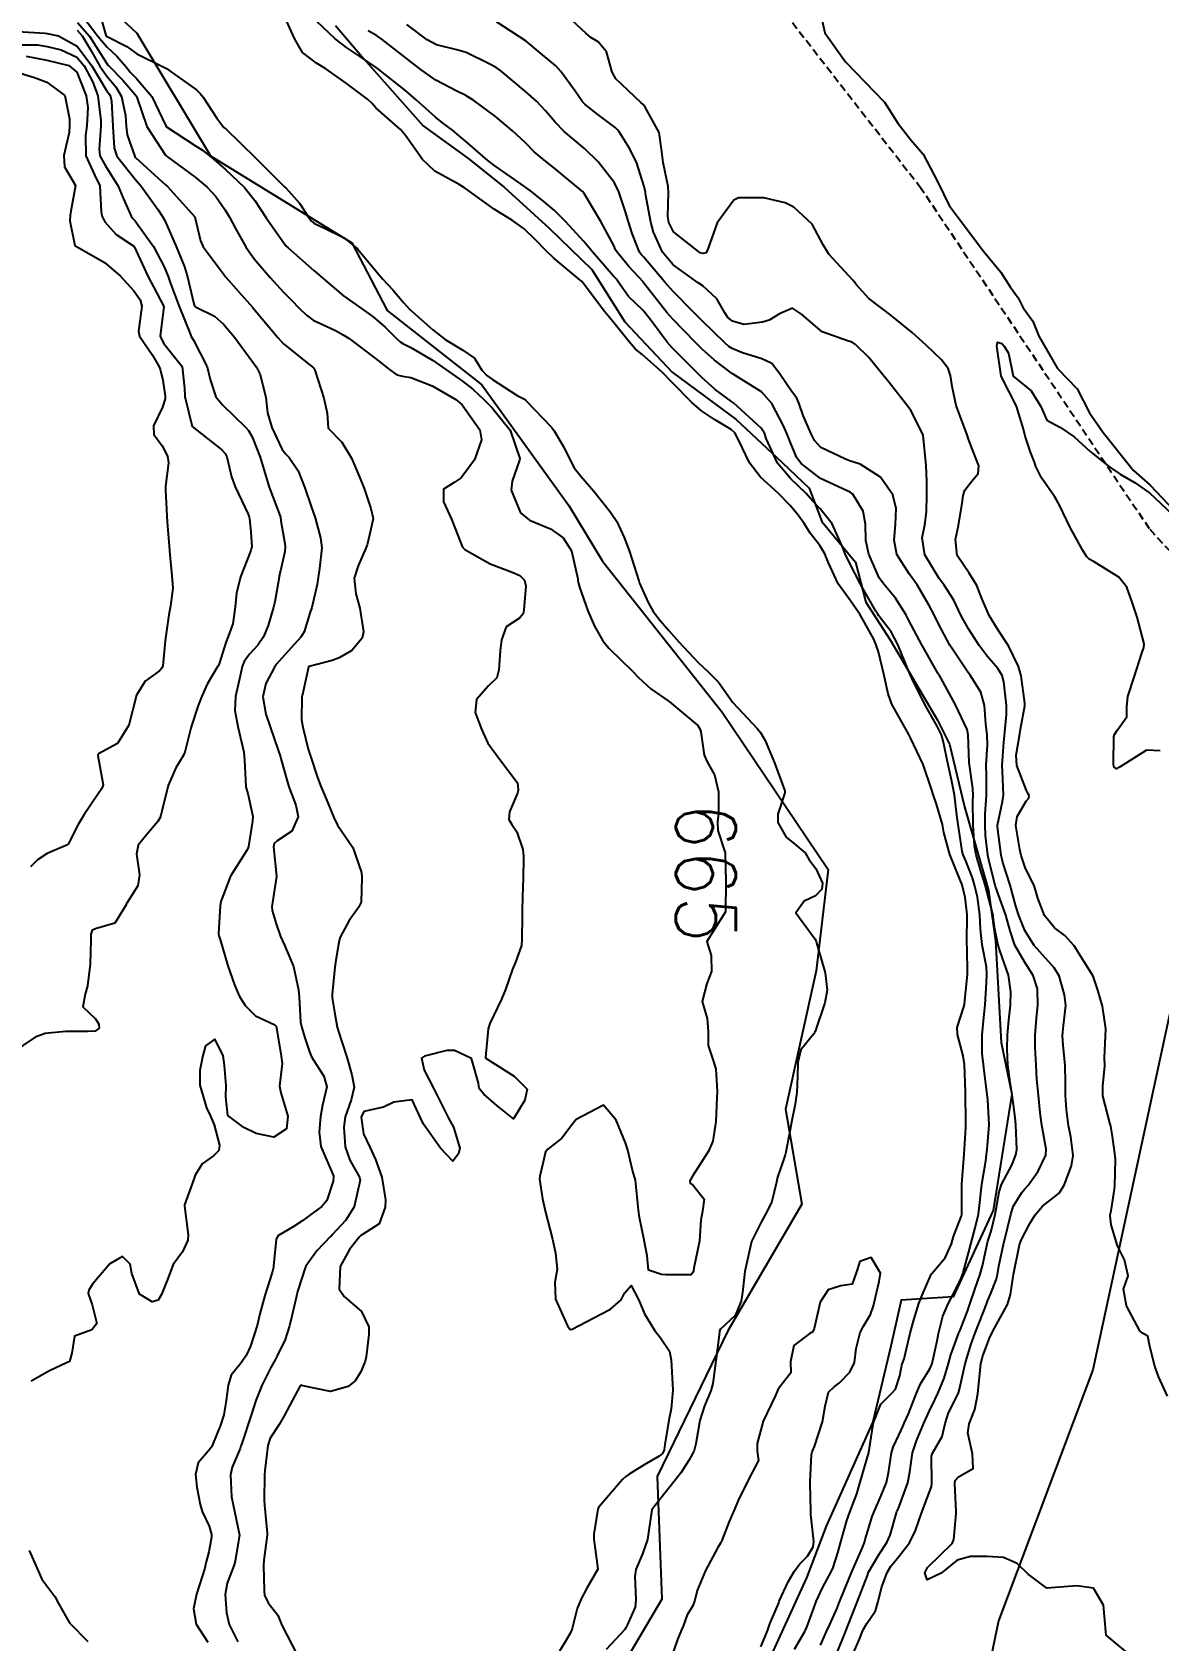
# Model space of a CAD drawing. Header units: metres. Extents: x 292545 to 299085, y 7450245 to 7463078.
# Drawn here: x 295194.5 to 295269.7, y 7462586.2 to 7462693.6 of the extents above; entities that cross this region are included whole.
import ezdxf
from ezdxf.enums import TextEntityAlignment as Align

# ---------------------------------------------------------------- set-up
doc = ezdxf.new("R2010")
doc.units = ezdxf.units.M
doc.linetypes.add('DASHED', pattern=[0.75, 0.5, -0.25])
for name, color, linetype in [('Cotas', 45, 'Continuous'), ('Curvas de Nivel 1m', 11, 'Continuous'), ('Curvas de Nivel 5m', 15, 'Continuous'), ('Hidrografia', 140, 'Continuous'), ('Vias Secundárias', 230, 'DASHED')]:
    doc.layers.add(name, color=color, linetype=linetype)
doc.styles.add('Style-STANDARD', font='STANDARD.shx')

msp = doc.modelspace()

# ---------------------------------------------------------------- linework, layer by layer
at = {"layer": 'Curvas de Nivel 1m', "flags": 128}
for points, elevation in [([(295198.83, 7462695.39), (295199.4, 7462693.45), (295199.44, 7462693.38), (295199.47, 7462693.35), (295200.79, 7462692.68), (295201.46, 7462692.19), (295203.23, 7462691.33), (295203.45, 7462691.23), (295203.84, 7462690.94), (295205.44, 7462689.79), (295205.69, 7462689.56), (295205.89, 7462689.3), (295206.8, 7462687.9), (295207.27, 7462687.28), (295207.35, 7462687.23), (295207.4, 7462687.2), (295209.38, 7462685.26), (295211.35, 7462683.29), (295211.41, 7462683.24), (295212.33, 7462682.22), (295212.98, 7462681.22), (295213.13, 7462681.02), (295213.33, 7462680.87), (295213.96, 7462680.57), (295215.32, 7462679.9), (295216.2, 7462679.18), (295217.29, 7462677.85), (295217.88, 7462677.16), (295218.56, 7462676.44), (295219.27, 7462675.58), (295219.67, 7462675.14), (295221.24, 7462673.76), (295222.06, 7462673.11), (295223.23, 7462672.41), (295224.01, 7462671.88), (295224.51, 7462671.08), (295224.84, 7462670.71), (295225.21, 7462670.44), (295226.87, 7462669.38), (295227.19, 7462669.22), (295227.31, 7462669.16), (295227.44, 7462669.05), (295229.17, 7462667.27), (295229.34, 7462667.02), (295230.01, 7462665.88), (295230.44, 7462665.01), (295230.68, 7462664.55), (295231.13, 7462663.99), (295231.99, 7462662.99), (295233.1, 7462661.59), (295233.52, 7462660.97), (295234.02, 7462659.9), (295234.37, 7462658.96), (295234.99, 7462657), (295235, 7462656.95), (295235.01, 7462656.92), (295235.04, 7462656.85), (295235.61, 7462655.54), (295235.95, 7462654.95), (295236.42, 7462654.34), (295237.01, 7462653.68), (295237.67, 7462652.92), (295238.98, 7462651.53), (295239.29, 7462651.22), (295239.65, 7462650.9), (295240.31, 7462650.23), (295240.96, 7462649.31), (295241.27, 7462648.88), (295242.93, 7462647.12), (295243.13, 7462646.86), (295243.43, 7462646.34), (295244.06, 7462644.85), (295244.75, 7462642.98), (295244.75, 7462642.84), (295244.29, 7462641.42), (295244.27, 7462640.85), (295244.84, 7462639.88), (295245.42, 7462639.41), (295246.11, 7462638.82), (295246.38, 7462638.37), (295246.82, 7462637.78), (295247.26, 7462636.81), (295247.21, 7462636.4), (295246.8, 7462635.95), (295246.03, 7462635.59), (295245.49, 7462634.83), (295246.77, 7462633.07), (295246.85, 7462632.9), (295246.87, 7462632.82), (295246.9, 7462632.67), (295247.44, 7462630.81), (295247.57, 7462629.66), (295247.41, 7462628.81), (295246.77, 7462626.9), (295246.74, 7462626.82), (295246.73, 7462626.79), (295246.69, 7462626.74), (295245.82, 7462625.68), (295245.62, 7462624.83), (295245.59, 7462623.89), (295245.54, 7462622.83), (295245.44, 7462622.03), (295245.2, 7462620.83), (295245.1, 7462620.35), (295244.82, 7462618.84), (295244.78, 7462618.65), (295244.59, 7462618.11), (295244.25, 7462617.17), (295244.19, 7462616.84), (295243.88, 7462615.53), (295243.55, 7462614.85), (295243.2, 7462614.2), (295242.52, 7462612.86), (295242.08, 7462610.87), (295241.91, 7462609.45), (295241.83, 7462608.88), (295241.43, 7462607.92), (295240.45, 7462607), (295240.39, 7462606.89), (295240.38, 7462606.82), (295240.13, 7462604.89), (295239.93, 7462603.38), (295239.8, 7462602.9), (295239.38, 7462601.88), (295239.07, 7462600.9), (295238.81, 7462599.34), (295238.7, 7462598.91), (295238.58, 7462598.68), (295238.35, 7462598.29), (295237.83, 7462597.43), (295237.43, 7462596.92), (295236.32, 7462595.52), (295236.06, 7462595.2), (295235.87, 7462594.94), (295235.66, 7462593.58), (295235.57, 7462592.95), (295235.23, 7462592), (295234.8, 7462590.95), (295234.73, 7462590.48), (295234.8, 7462588.95), (295234.76, 7462588.43), (295234.22, 7462587.24), (295234.12, 7462587.05), (295234.06, 7462586.96), (295232.82, 7462585.61)], 664), ([(295270.31, 7462602.53), (295269.72, 7462603.85), (295269.47, 7462604.54), (295269.13, 7462605.86), (295268.99, 7462606.55), (295268.64, 7462606.74), (295268.46, 7462606.9), (295267.57, 7462608.57), (295267.37, 7462609.69), (295267.69, 7462610.57), (295267.44, 7462611.65), (295266.97, 7462612.58), (295266.54, 7462613.99), (295266.47, 7462614.58), (295266.48, 7462614.64), (295266.55, 7462614.92), (295266.78, 7462616.37), (295266.79, 7462616.58), (295266.83, 7462618.34), (295266.82, 7462618.58), (295266.61, 7462620.03), (295266.52, 7462620.58), (295266.49, 7462620.7), (295265.99, 7462622.59), (295265.99, 7462623.24), (295266.12, 7462624.59), (295266.1, 7462625.15), (295266.16, 7462626.59), (295266.2, 7462627.08), (295265.97, 7462628.59), (295265.65, 7462629.66), (295265.34, 7462630.59), (295264.75, 7462631.55), (295264.07, 7462632.61), (295263.45, 7462633.3), (295262.77, 7462633.81), (295262.1, 7462634.64), (295261.65, 7462635.79), (295261.4, 7462636.64), (295260.82, 7462637.79), (295260.53, 7462638.65), (295260.45, 7462639.04), (295260.18, 7462640.66), (295260.26, 7462641.25), (295260.88, 7462642.27), (295261.04, 7462642.49), (295261.06, 7462642.65), (295261.01, 7462642.77), (295260.89, 7462642.99), (295260.25, 7462644.66), (295260.21, 7462645.36), (295260.43, 7462646.65), (295260.5, 7462647.08), (295260.77, 7462648.65), (295260.78, 7462648.82), (295260.54, 7462650.65), (295260.35, 7462651.28), (295259.69, 7462652.66), (295259.01, 7462653.7), (295258.4, 7462654.68), (295257.91, 7462655.81), (295257.57, 7462656.68), (295257.06, 7462657.5), (295256.25, 7462658.7), (295256.14, 7462659.76), (295256.34, 7462660.7), (295256.59, 7462662.18), (295256.65, 7462662.7), (295256.77, 7462663.05), (295257.13, 7462663.52), (295257.66, 7462664.16), (295257.71, 7462664.68), (295257.16, 7462666.11), (295256.99, 7462666.52), (295256.94, 7462666.69), (295256.46, 7462667.99), (295256.19, 7462668.7), (295255.93, 7462669.98), (295255.82, 7462670.71), (295255.67, 7462671.17), (295255.22, 7462671.75), (295254.2, 7462672.73), (295253.25, 7462673.58), (295251.84, 7462674.75), (295251.27, 7462675.17), (295250.36, 7462675.86), (295249.52, 7462676.79), (295249.42, 7462676.93), (295249.29, 7462677.09), (295247.69, 7462678.81), (295247.31, 7462679.45), (295246.58, 7462680.82), (295245.34, 7462681.95), (295244.76, 7462682.25), (295243.35, 7462682.58), (295241.65, 7462682.58), (295241.35, 7462682.42), (295240.22, 7462680.9), (295239.62, 7462679.22), (295239.49, 7462678.91), (295239.3, 7462678.86), (295239.1, 7462678.91), (295237.32, 7462680.32), (295237.01, 7462680.93), (295236.94, 7462681.33), (295236.98, 7462682.93), (295236.95, 7462683.34), (295236.63, 7462684.94), (295236.5, 7462685.83), (295236.35, 7462686.94), (295235.42, 7462688.64), (295235.28, 7462688.81), (295235.14, 7462688.95), (295233.45, 7462690.53), (295233.21, 7462690.97), (295232.83, 7462692.34), (295232.27, 7462692.99), (295231.78, 7462693.3), (295231.48, 7462693.55), (295229.89, 7462695.02)], 669), ([(295193.48, 7462693.68), (295195.33, 7462693.57), (295195.47, 7462693.56), (295196.22, 7462693.41), (295197.47, 7462692.71), (295198.46, 7462691.39), (295199.44, 7462689.76), (295199.6, 7462689.54), (295199.7, 7462689.38), (295199.76, 7462689.04), (295199.87, 7462687.37), (295199.94, 7462685.92), (295200.13, 7462685.37), (295201.36, 7462683.82), (295201.75, 7462683.35), (295202.89, 7462681.78), (295203.18, 7462681.33), (295203.33, 7462681.06), (295204.09, 7462679.32), (295204.64, 7462677.97), (295204.85, 7462677.31), (295205.26, 7462675.49), (295205.31, 7462675.36), (295205.39, 7462675.31), (295206.64, 7462674.67), (295207.25, 7462674.15), (295207.98, 7462673.27), (295209.22, 7462671.61), (295209.45, 7462671.26), (295209.69, 7462670.77), (295210.08, 7462669.25), (295210.2, 7462668.23), (295210.49, 7462667.25), (295211.15, 7462665.81), (295211.39, 7462665.48), (295211.64, 7462665.23), (295212.25, 7462664.34), (295212.68, 7462663.22), (295213.1, 7462661.96), (295213.38, 7462661.21), (295213.74, 7462659.87), (295213.81, 7462659.21), (295213.67, 7462657.82), (295213.57, 7462657.21), (295213.5, 7462656.75), (295213.15, 7462655.22), (295213.02, 7462654.83), (295212.63, 7462653.6), (295212.41, 7462653.23), (295211.74, 7462652.49), (295210.98, 7462651.64), (295210.8, 7462651.42), (295210.66, 7462651.24), (295210.08, 7462650.13), (295209.89, 7462649.25), (295210.09, 7462648.1), (295210.37, 7462647.25), (295210.91, 7462645.69), (295211.05, 7462645.24), (295211.11, 7462645.03), (295211.62, 7462643.23), (295212.09, 7462642.01), (295212.24, 7462641.23), (295211.81, 7462640.27), (295210.84, 7462639.63), (295210.63, 7462639.45), (295210.59, 7462639.24), (295210.79, 7462637.27), (295210.79, 7462637.24), (295210.52, 7462635.51), (295210.49, 7462635.24), (295210.51, 7462634.98), (295210.77, 7462634.08), (295211.07, 7462633.24), (295211.33, 7462632.66), (295211.92, 7462631.23), (295212.26, 7462629.68), (295212.3, 7462629.22), (295212.4, 7462627.52), (295212.46, 7462627.22), (295212.69, 7462626.46), (295212.99, 7462625.53), (295213.14, 7462625.21), (295213.96, 7462623.9), (295214.15, 7462623.2), (295213.86, 7462621.98), (295213.74, 7462621.21), (295213.65, 7462620.16), (295213.76, 7462619.21), (295214.57, 7462617.29), (295214.6, 7462617.23), (295214.61, 7462617.2), (295214.57, 7462616.89), (295214.16, 7462615.6), (295213.82, 7462615.21), (295213.08, 7462614.68), (295212.54, 7462614.26), (295211.91, 7462613.85), (295210.88, 7462613.24), (295210.76, 7462613), (295210.6, 7462611.24), (295210.59, 7462611.15), (295210.5, 7462610.79), (295210.01, 7462609.25), (295209.68, 7462608.04), (295209.51, 7462607.25), (295209.06, 7462605.88), (295208.77, 7462605.26), (295208.43, 7462604.77), (295207.76, 7462603.93), (295207.56, 7462603.28), (295207.44, 7462602.24), (295207.27, 7462601.28), (295207.06, 7462600.6), (295206.52, 7462599.29), (295206.47, 7462599.18), (295206.36, 7462599.02), (295205.56, 7462598.09), (295205.39, 7462597.3), (295205.48, 7462596.45), (295205.7, 7462595.3), (295205.83, 7462594.82), (295206.3, 7462593.85), (295206.46, 7462593.29), (295206.46, 7462593.11), (295206.28, 7462592.13), (295206.09, 7462591.47), (295206.06, 7462591.29), (295206.01, 7462591.04), (295205.45, 7462589.3), (295205.25, 7462588.32), (295205.42, 7462587.3), (295206.21, 7462586.11)], 668), ([(295197.48, 7462693.77), (295197.81, 7462693.4), (295198.35, 7462692.51), (295198.99, 7462691.38), (295199.45, 7462690.7), (295200.06, 7462689.99), (295200.44, 7462689.36), (295200.7, 7462688.08), (295200.74, 7462687.36), (295200.82, 7462686.78), (295201.33, 7462685.35), (295201.38, 7462685.28), (295202.15, 7462684.56), (295203.36, 7462683.48), (295203.51, 7462683.33), (295205.33, 7462681.31), (295205.71, 7462679.7), (295205.9, 7462679.3), (295207.29, 7462677.44), (295207.41, 7462677.28), (295208.6, 7462675.93), (295209.2, 7462675.26), (295209.26, 7462675.19), (295210.87, 7462673.24), (295211.24, 7462672.86), (295212.96, 7462671.47), (295213.21, 7462671.27), (295213.28, 7462671.21), (295213.35, 7462671.07), (295213.95, 7462669.2), (295214.18, 7462668.2), (295214.24, 7462667.2), (295215.15, 7462666.26), (295215.8, 7462665.18), (295216.32, 7462663.99), (295216.64, 7462663.17), (295217.1, 7462661.83), (295217.26, 7462661.17), (295217.09, 7462660.44), (295216.84, 7462659.41), (295216.77, 7462659.17), (295216.24, 7462658), (295215.97, 7462657.18), (295216.1, 7462656.12), (295216.36, 7462655.18), (295216.6, 7462653.58), (295216.52, 7462653.17), (295215.83, 7462652.35), (295214.98, 7462651.86), (295214.5, 7462651.68), (295212.97, 7462651.28), (295212.94, 7462651.26), (295212.92, 7462651.22), (295212.57, 7462649.61), (295212.49, 7462649.22), (295212.46, 7462647.71), (295212.55, 7462647.22), (295212.91, 7462645.75), (295213.08, 7462645.22), (295213.54, 7462643.86), (295213.77, 7462643.21), (295214.11, 7462642.44), (295214.62, 7462641.19), (295214.86, 7462640.67), (295215.89, 7462639.18), (295216.48, 7462637.51), (295216.5, 7462637.17), (295216.44, 7462635.53), (295216.28, 7462635.18), (295215.64, 7462634.31), (295215.04, 7462633.19), (295214.97, 7462632.98), (295214.75, 7462631.65), (295214.69, 7462631.19), (295214.52, 7462629.39), (295214.52, 7462629.19), (295214.54, 7462629.02), (295214.7, 7462627.95), (295214.85, 7462627.19), (295214.91, 7462626.97), (295215.5, 7462625.18), (295215.83, 7462624.01), (295215.97, 7462623.18), (295215.78, 7462622.33), (295215.39, 7462621.19), (295215.29, 7462620.51), (295215.37, 7462619.19), (295215.69, 7462618.29), (295216.33, 7462617.17), (295216.37, 7462616.97), (295215.98, 7462615.18), (295215.43, 7462614.3), (295214.52, 7462613.31), (295214.47, 7462613.25), (295214.41, 7462613.2), (295213.48, 7462612.24), (295212.75, 7462611.22), (295212.68, 7462611.04), (295212.5, 7462610.49), (295212.19, 7462609.52), (295212.12, 7462609.22), (295211.82, 7462607.87), (295211.66, 7462607.23), (295211.36, 7462606.32), (295210.83, 7462605.24), (295210.7, 7462604.97), (295210.42, 7462604.44), (295209.82, 7462603.25), (295209.41, 7462602.24), (295209.11, 7462601.26), (295208.48, 7462599.38), (295208.44, 7462599.27), (295208.42, 7462599.21), (295208.36, 7462599.05), (295207.83, 7462597.79), (295207.71, 7462597.28), (295207.79, 7462595.8), (295207.89, 7462595.27), (295208.29, 7462593.36), (295208.31, 7462593.27), (295208.31, 7462593.25), (295208.29, 7462593.13), (295208.03, 7462591.51), (295207.97, 7462591.27), (295207.49, 7462590.04), (295207.37, 7462589.28), (295207.45, 7462588.06), (295207.62, 7462587.28), (295208.21, 7462586.12)], 667), ([(295197.49, 7462694.29), (295198.31, 7462693.39), (295199.45, 7462691.55), (295199.53, 7462691.45), (295199.61, 7462691.38), (295200.53, 7462690.45), (295201.43, 7462689.38), (295201.45, 7462689.35), (295201.47, 7462689.31), (295202.12, 7462687.34), (295203.38, 7462685.44), (295203.5, 7462685.33), (295205.36, 7462683.95), (295206.17, 7462683.3), (295206.74, 7462682.68), (295207.34, 7462681.81), (295207.66, 7462681.28), (295208.05, 7462680.54), (295208.77, 7462679.27), (295209.3, 7462678.51), (295210.38, 7462677.25), (295211.27, 7462676.28), (295211.79, 7462675.75), (295212.31, 7462675.22), (295212.79, 7462674.74), (295213.25, 7462674.4), (295214.73, 7462673.71), (295215.25, 7462673.44), (295215.64, 7462673.19), (295217.23, 7462671.99), (295217.69, 7462671.63), (295218.28, 7462671.15), (295218.82, 7462670.76), (295219.21, 7462670.67), (295219.76, 7462670.58), (295221.2, 7462670.02), (295222.77, 7462669.1), (295223.19, 7462668.75), (295224.38, 7462667.08), (295224.49, 7462666.41), (295224.01, 7462665.09), (295223.13, 7462663.88), (295222.67, 7462663.56), (295221.94, 7462663.11), (295221.94, 7462662.28), (295222.48, 7462661.11), (295223.08, 7462659.59), (295223.22, 7462659.25), (295223.38, 7462659.1), (295225.06, 7462658.14), (295226.54, 7462657.57), (295227.05, 7462657.36), (295227.36, 7462657.05), (295227.44, 7462656.65), (295227.31, 7462655.05), (295227.27, 7462654.8), (295227.02, 7462654.51), (295226.14, 7462653.93), (295225.82, 7462653.06), (295225.73, 7462652.33), (295225.65, 7462651.06), (295225.51, 7462650.52), (295224.96, 7462649.98), (295224.16, 7462649.08), (295224.06, 7462648.2), (295224.49, 7462647.08), (295224.92, 7462646.16), (295225.7, 7462645.06), (295226.89, 7462643.51), (295226.94, 7462643.05), (295226.94, 7462642.99), (295226.88, 7462642.82), (295226.35, 7462641.57), (295226.31, 7462641.06), (295226.52, 7462640.73), (295226.84, 7462640.24), (295227.24, 7462639.05), (295227.29, 7462638.59), (295227.26, 7462637.05), (295227.24, 7462636.61), (295227.21, 7462635.05), (295227.2, 7462634.63), (295227.19, 7462633.05), (295227.16, 7462632.64), (295226.75, 7462631.52), (295226.55, 7462631.05), (295226.09, 7462629.69), (295225.83, 7462629.06), (295225.04, 7462627.42), (295224.93, 7462627.08), (295224.76, 7462625.16), (295224.8, 7462625.08), (295226.66, 7462623.9), (295227.53, 7462623.04), (295227.38, 7462622.3), (295226.62, 7462621.05), (295225.5, 7462621.94), (295224.64, 7462622.71), (295224.34, 7462623.08), (295224.29, 7462623.44), (295223.82, 7462625.09), (295222.68, 7462625.63), (295222.16, 7462625.63), (295220.67, 7462625.25), (295220.47, 7462625.12), (295220.66, 7462624.32), (295221.28, 7462623.11), (295221.93, 7462621.81), (295222.28, 7462621.1), (295222.61, 7462620.5), (295223.03, 7462619.1), (295222.96, 7462618.72), (295222.58, 7462618.24), (295221.75, 7462619.11), (295220.62, 7462620.7), (295220.41, 7462621.12), (295219.85, 7462622.34), (295218.63, 7462622.17), (295217.93, 7462621.85), (295216.63, 7462621.54), (295216.44, 7462621.17), (295216.61, 7462620.06), (295217.03, 7462619.17), (295217.4, 7462618.34), (295217.83, 7462617.16), (295218.08, 7462615.64), (295218.06, 7462615.15), (295217.65, 7462614.04), (295216.53, 7462613.34), (295216.42, 7462613.27), (295216.34, 7462613.17), (295215.67, 7462612.34), (295215.05, 7462611.19), (295214.98, 7462609.69), (295215.31, 7462609.19), (295216.47, 7462608.18), (295216.96, 7462607.16), (295216.96, 7462606.66), (295216.78, 7462605.17), (295216.71, 7462604.88), (295216.42, 7462604.15), (295216.04, 7462603.55), (295215.59, 7462603.18), (295214.4, 7462602.85), (295212.56, 7462603.22), (295212.41, 7462603.26), (295212.39, 7462603.24), (295212.38, 7462603.22), (295211.68, 7462601.94), (295211.3, 7462601.23), (295210.97, 7462600.64), (295210.37, 7462599.73), (295210.21, 7462599.24), (295210.02, 7462597.57), (295209.99, 7462597.25), (295209.96, 7462595.61), (295209.98, 7462595.25), (295210.16, 7462593.38), (295210.16, 7462593.25), (295209.95, 7462591.58), (295209.93, 7462591.25), (295209.96, 7462589.53), (295209.98, 7462589.25), (295210.24, 7462588.73), (295210.88, 7462587.9), (295211.15, 7462587.24), (295212.19, 7462585.22)], 666), ([(295245.39, 7462585.64), (295246.08, 7462586.82), (295246.13, 7462586.9), (295246.22, 7462587.11), (295246.68, 7462588.37), (295246.85, 7462588.81), (295247.28, 7462589.78), (295247.85, 7462590.8), (295247.98, 7462591.09), (295248.28, 7462592.07), (295248.48, 7462592.8), (295248.88, 7462594.22), (295249.09, 7462594.79), (295249.56, 7462596.02), (295249.77, 7462596.78), (295250.35, 7462598.77), (295250.63, 7462600.52), (295250.68, 7462600.77), (295251.17, 7462601.99), (295251.91, 7462602.75), (295252.15, 7462603.01), (295252.42, 7462603.9), (295252.56, 7462604.61), (295252.61, 7462604.75), (295252.71, 7462605.02), (295253.13, 7462606.74), (295253.36, 7462607.63), (295253.71, 7462608.73), (295253.92, 7462609.29), (295254.5, 7462610.62), (295254.53, 7462610.69), (295254.56, 7462610.72), (295255.45, 7462611.78), (295255.88, 7462612.71), (295256.02, 7462613.21), (295256.54, 7462614.58), (295256.57, 7462614.67), (295256.58, 7462614.7), (295256.57, 7462616.7), (295256.72, 7462618.7), (295256.83, 7462620.48), (295256.84, 7462620.7), (295256.84, 7462620.91), (295256.82, 7462622.7), (295256.82, 7462622.87), (295256.75, 7462624.7), (295256.67, 7462625.26), (295256.29, 7462626.7), (295256.26, 7462627.15), (295256.71, 7462628.54), (295256.75, 7462628.7), (295256.76, 7462628.74), (295256.94, 7462630.7), (295256.93, 7462632.53), (295256.91, 7462632.7), (295256.9, 7462632.83), (295256.92, 7462634.7), (295256.8, 7462635.85), (295256.59, 7462636.7), (295256.44, 7462637.08), (295255.76, 7462638.71), (295255.38, 7462640.18), (295255.27, 7462640.72), (295254.87, 7462642.09), (295254.65, 7462642.72), (295254.54, 7462643.07), (295253.99, 7462644.73), (295253.14, 7462646.51), (295253.03, 7462646.74), (295252.93, 7462646.94), (295251.9, 7462648.76), (295251.64, 7462649.44), (295251.37, 7462650.76), (295251, 7462652.25), (295250.83, 7462652.77), (295250.69, 7462653.09), (295249.75, 7462654.78), (295249.03, 7462655.81), (295248.32, 7462656.8), (295247.67, 7462658.2), (295247.41, 7462658.81), (295247.08, 7462659.36), (295246.44, 7462660.18), (295246.04, 7462660.83), (295245.65, 7462661.38), (295245.1, 7462662.04), (295244.31, 7462662.85), (295243.13, 7462663.93), (295242.38, 7462664.87), (295241.67, 7462666.36), (295241.41, 7462666.88), (295241.17, 7462667.11), (295240.05, 7462667.77), (295239.18, 7462668.35), (295238.53, 7462668.92), (295237.21, 7462670.26), (295236.55, 7462670.94), (295235.22, 7462672.11), (295234.76, 7462672.49), (295234.36, 7462672.96), (295233.25, 7462674.33), (295232.7, 7462674.99), (295231.28, 7462676.89), (295231.18, 7462677), (295229.31, 7462678.55), (295228.81, 7462679.03), (295228.08, 7462679.8), (295227.33, 7462680.51), (295226.55, 7462681.06), (295225.34, 7462681.83), (295223.58, 7462683.09), (295223.36, 7462683.25), (295222.99, 7462683.47), (295221.37, 7462684.37), (295220.55, 7462685.13), (295219.4, 7462686.75), (295219.08, 7462687.14), (295217.42, 7462688.6), (295217.15, 7462688.9), (295216.87, 7462689.17), (295215.44, 7462690.24), (295214.09, 7462691.2), (295213.46, 7462691.58), (295212.52, 7462692.28), (295212, 7462693.23), (295211.49, 7462694.35)], 664), ([(295248.2, 7462585.31), (295248.8, 7462586.79), (295249.2, 7462587.81), (295249.59, 7462588.78), (295250.26, 7462590.56), (295250.32, 7462590.72), (295250.34, 7462590.77), (295251.05, 7462591.99), (295251.56, 7462592.76), (295251.79, 7462593.25), (295252.21, 7462594.75), (295252.24, 7462594.83), (295252.32, 7462594.99), (295252.96, 7462596.74), (295253.1, 7462597.49), (295253.28, 7462598.74), (295253.54, 7462599.56), (295254.04, 7462600.73), (295254.39, 7462601.5), (295254.78, 7462602.34), (295254.96, 7462602.71), (295255.4, 7462603.73), (295255.68, 7462604.71), (295255.84, 7462605.3), (295256.35, 7462606.7), (295256.38, 7462606.77), (295256.46, 7462606.95), (295256.94, 7462608.22), (295257.11, 7462608.69), (295257.46, 7462609.72), (295257.8, 7462610.69), (295257.96, 7462611.24), (295258.26, 7462612.68), (295258.31, 7462612.89), (295258.53, 7462613.56), (295258.8, 7462614.68), (295259.06, 7462616.18), (295259.23, 7462616.67), (295259.93, 7462618.01), (295260.19, 7462618.65), (295260.24, 7462619.01), (295260.18, 7462620.65), (295260.14, 7462621.14), (295259.94, 7462622.66), (295259.79, 7462623.52), (295259.65, 7462624.66), (295259.61, 7462625.73), (295259.63, 7462626.66), (295259.72, 7462627.64), (295259.82, 7462628.66), (295259.84, 7462629.54), (295259.69, 7462630.66), (295259.12, 7462632.3), (295258.99, 7462632.67), (295258.77, 7462633.73), (295258.67, 7462634.56), (295258.66, 7462634.67), (295258.63, 7462634.83), (295258.12, 7462636.68), (295257.82, 7462637.69), (295257.52, 7462638.69), (295257.42, 7462639.27), (295257.32, 7462640.69), (295257.31, 7462642.26), (295257.33, 7462642.69), (295257.31, 7462643.12), (295257.08, 7462644.7), (295257.07, 7462644.86), (295257, 7462646.7), (295256.93, 7462647.06), (295256.14, 7462648.71), (295255.17, 7462650.52), (295255.05, 7462650.72), (295255.02, 7462650.77), (295254.97, 7462650.84), (295253.9, 7462652.73), (295253.02, 7462654.4), (295252.9, 7462654.62), (295252.83, 7462654.74), (295252.13, 7462655.85), (295251.36, 7462656.77), (295251.05, 7462657.2), (295250.35, 7462658.78), (295250.16, 7462659.7), (295250.14, 7462660.78), (295249.98, 7462661.65), (295249.28, 7462662.79), (295249.11, 7462662.91), (295248.91, 7462663), (295247.13, 7462663.84), (295245.83, 7462664.83), (295245.54, 7462665.22), (295245.16, 7462666.16), (295244.89, 7462666.84), (295244.67, 7462667.34), (295243.87, 7462668.85), (295243.2, 7462669.63), (295241.29, 7462670.8), (295241.21, 7462670.85), (295241.19, 7462670.86), (295241.17, 7462670.88), (295240.06, 7462671.74), (295239.23, 7462672.47), (295238.78, 7462672.91), (295237.26, 7462674.48), (295236.87, 7462674.93), (295235.34, 7462676.89), (295235.3, 7462676.95), (295234.33, 7462678), (295233.52, 7462678.98), (295233.44, 7462679.11), (295233.32, 7462679.4), (295232.46, 7462680.99), (295231.35, 7462682.87), (295231.24, 7462683), (295229.38, 7462684.55), (295228.77, 7462685.03), (295228.01, 7462685.66), (295227.4, 7462686.27), (295226.55, 7462687.06), (295225.41, 7462688.01), (295223.98, 7462689.08), (295223.43, 7462689.42), (295222.83, 7462689.7), (295221.44, 7462690.45), (295220.46, 7462691.13), (295219.46, 7462691.91), (295217.86, 7462693.16), (295217.48, 7462693.43), (295216.92, 7462693.73)], 666), ([(295249.07, 7462584.79), (295249.74, 7462586.31), (295249.92, 7462586.77), (295250.01, 7462586.98), (295250.22, 7462587.35), (295250.8, 7462588.2), (295250.95, 7462588.76), (295251.22, 7462589.79), (295251.59, 7462590.76), (295251.83, 7462591.19), (295252.27, 7462591.72), (295253.08, 7462592.74), (295253.47, 7462593.56), (295253.87, 7462594.73), (295254.32, 7462595.91), (295254.54, 7462596.51), (295254.57, 7462596.72), (295254.54, 7462598.53), (295254.61, 7462598.72), (295255.25, 7462599.83), (295255.45, 7462600.71), (295255.68, 7462601.42), (295256.32, 7462602.7), (295256.34, 7462602.76), (295256.41, 7462603), (295256.73, 7462604.4), (295256.8, 7462604.7), (295257.18, 7462605.96), (295257.44, 7462606.69), (295257.72, 7462607.43), (295258.21, 7462608.68), (295258.29, 7462608.87), (295258.48, 7462609.35), (295258.87, 7462610.3), (295258.95, 7462610.67), (295259.05, 7462611.21), (295259.36, 7462612.67), (295259.63, 7462613.76), (295259.84, 7462614.66), (295260.01, 7462615.2), (295260.57, 7462616.14), (295260.8, 7462616.41), (295261.02, 7462616.65), (295261.67, 7462617.56), (295262.18, 7462618.63), (295262.2, 7462619.03), (295261.92, 7462620.64), (295261.8, 7462621.46), (295261.69, 7462622.64), (295261.58, 7462623.71), (295261.53, 7462624.64), (295261.47, 7462625.85), (295261.46, 7462626.64), (295261.56, 7462627.78), (295261.65, 7462628.64), (295261.62, 7462629.75), (295261.33, 7462630.64), (295260.75, 7462631.54), (295260.12, 7462632.66), (295259.81, 7462633.62), (295259.5, 7462634.66), (295258.81, 7462636.59), (295258.79, 7462636.67), (295258.39, 7462638.24), (295258.3, 7462638.68), (295258.16, 7462639.99), (295258.12, 7462640.68), (295258.13, 7462641.42), (295258.23, 7462642.68), (295258.22, 7462644), (295258.2, 7462644.68), (295258.29, 7462646.05), (295258.27, 7462646.68), (295258.18, 7462647.44), (295258.08, 7462648.68), (295257.84, 7462649.56), (295257.13, 7462650.7), (295257.06, 7462650.79), (295256.97, 7462650.9), (295256.25, 7462651.96), (295255.77, 7462652.71), (295255.01, 7462654.13), (295254.72, 7462654.72), (295254.39, 7462655.36), (295253.58, 7462656.73), (295253.05, 7462657.47), (295252.22, 7462658.75), (295252.05, 7462659.72), (295252.14, 7462660.75), (295252.18, 7462661.83), (295251.97, 7462662.75), (295251.13, 7462663.93), (295249.78, 7462664.78), (295249.3, 7462664.94), (295249.14, 7462664.99), (295248.81, 7462665.13), (295247.15, 7462665.91), (295246.72, 7462666.38), (295246.5, 7462666.82), (295245.97, 7462668.04), (295245.7, 7462668.83), (295245.56, 7462669.2), (295245.2, 7462669.67), (295244.39, 7462670.85), (295243.88, 7462671.51), (295243.22, 7462671.83), (295241.86, 7462672.25), (295241.23, 7462672.51), (295241, 7462672.65), (295240.74, 7462672.89), (295239.98, 7462673.63), (295239.25, 7462674.35), (295238.67, 7462674.92), (295237.28, 7462676.32), (295236.73, 7462676.94), (295235.3, 7462678.63), (295235.15, 7462678.8), (295235.05, 7462678.95), (295234.56, 7462680.2), (295234.3, 7462680.97), (295234.09, 7462681.71), (295233.67, 7462682.98), (295233.36, 7462683.59), (295232.29, 7462684.99), (295231.39, 7462685.85), (295230.01, 7462687.01), (295229.41, 7462687.63), (295228.77, 7462688.39), (295228.15, 7462689.04), (295227.43, 7462689.69), (295225.78, 7462691.07), (295225.46, 7462691.29), (295224.99, 7462691.54), (295223.46, 7462692.28), (295222.84, 7462692.47), (295221.47, 7462692.8), (295220.86, 7462693.13), (295219.49, 7462694.16)], 667), ([(295268.2, 7462584.93), (295266.21, 7462586.58), (295266.03, 7462588.58), (295265.36, 7462589.7), (295264.26, 7462589.86), (295263.11, 7462589.77), (295262.25, 7462589.71), (295261.01, 7462590.64), (295260.27, 7462591.35), (295259.36, 7462591.75), (295258.27, 7462591.82), (295257.15, 7462591.82), (295256.27, 7462591.57), (295255.19, 7462590.72), (295254.26, 7462590.26), (295254.11, 7462590.73), (295254.27, 7462591.08), (295255.93, 7462592.7), (295256.04, 7462592.95), (295256.19, 7462594.7), (295256.19, 7462594.83), (295256.1, 7462596.7), (295256.13, 7462596.91), (295256.34, 7462597.15), (295257.33, 7462597.7), (295257.29, 7462598.69), (295256.98, 7462600.09), (295257.06, 7462600.69), (295257.44, 7462601.64), (295257.65, 7462602.69), (295257.71, 7462603.39), (295257.85, 7462604.69), (295257.96, 7462605.17), (295258.45, 7462606.47), (295258.55, 7462606.68), (295258.65, 7462606.87), (295259.62, 7462608.66), (295259.83, 7462609.32), (295260.02, 7462610.66), (295260.4, 7462612.53), (295260.43, 7462612.65), (295260.53, 7462612.95), (295261.11, 7462614.07), (295261.46, 7462614.64), (295261.97, 7462615.22), (295262.56, 7462615.7), (295263.08, 7462616.1), (295263.41, 7462616.62), (295263.9, 7462617.92), (295264.02, 7462618.61), (295263.85, 7462619.85), (295263.69, 7462620.61), (295263.56, 7462621.69), (295263.49, 7462622.62), (295263.5, 7462623.46), (295263.47, 7462624.62), (295263.33, 7462625.97), (295263.3, 7462626.62), (295263.37, 7462627.29), (295263.51, 7462628.62), (295263.44, 7462629.34), (295263.07, 7462630.62), (295262.74, 7462631.15), (295261.4, 7462632.64), (295260.77, 7462633.63), (295260.37, 7462634.65), (295260.19, 7462635.26), (295259.81, 7462636.66), (295259.31, 7462638.18), (295259.19, 7462638.67), (295258.95, 7462640.57), (295258.96, 7462640.67), (295259.28, 7462642.26), (295259.35, 7462642.67), (295259.29, 7462644.28), (295259.27, 7462644.67), (295259.37, 7462646.22), (295259.42, 7462646.67), (295259.55, 7462648.06), (295259.55, 7462648.66), (295259.38, 7462650.25), (295259.27, 7462650.67), (295258.98, 7462651.15), (295258.26, 7462651.96), (295257.72, 7462652.68), (295257.01, 7462653.8), (295256.51, 7462654.7), (295256.03, 7462655.7), (295255.4, 7462656.71), (295255.05, 7462657.16), (295254.1, 7462658.73), (295253.93, 7462659.88), (295254.09, 7462660.73), (295254.22, 7462661.61), (295254.23, 7462662.73), (295254.23, 7462663.63), (295254.18, 7462664.73), (295254.07, 7462665.82), (295253.98, 7462666.73), (295253.18, 7462668.35), (295252.89, 7462668.74), (295251.72, 7462670.24), (295251.29, 7462670.76), (295251.21, 7462670.86), (295250.36, 7462671.91), (295249.48, 7462672.79), (295249.24, 7462672.95), (295249.01, 7462673.01), (295247.25, 7462673.62), (295245.86, 7462674.82), (295245.27, 7462675.21), (295244.39, 7462674.84), (295243.71, 7462674.4), (295243.25, 7462674.27), (295242.02, 7462674.11), (295241.25, 7462674.35), (295240.95, 7462674.58), (295240.73, 7462674.89), (295240.21, 7462675.83), (295239.28, 7462676.7), (295238.95, 7462676.91), (295237.29, 7462678.1), (295236.58, 7462678.94), (295235.98, 7462680.29), (295235.79, 7462680.95), (295235.45, 7462682.85), (295235.44, 7462682.95), (295235.36, 7462683.34), (295234.84, 7462684.96), (295234.36, 7462685.93), (295233.68, 7462686.98), (295233.56, 7462687.13), (295233.41, 7462687.27), (295232.25, 7462688.15), (295231.42, 7462688.82), (295231.24, 7462689), (295230.74, 7462689.7), (295229.79, 7462691.02), (295229.46, 7462691.39), (295228.57, 7462692.14), (295227.47, 7462693.05), (295225.49, 7462694.34)], 668), ([(295193.47, 7462692.81), (295194.83, 7462692.79), (295195.47, 7462692.68), (295196.41, 7462692.47), (295197.46, 7462691.98), (295197.94, 7462691.4), (295198.52, 7462690.31), (295198.85, 7462689.39), (295199.06, 7462687.74), (295199.06, 7462687.38), (295198.94, 7462685.83), (295198.99, 7462685.38), (295199.37, 7462684.71), (295200.22, 7462683.37), (295200.55, 7462682.56), (295201.08, 7462681.35), (295201.19, 7462681.21), (295201.33, 7462681.06), (295202.57, 7462679.34), (295203.29, 7462677.98), (295203.55, 7462677.33), (295203.69, 7462676.92), (295204.3, 7462675.32), (295205, 7462673.56), (295205.1, 7462673.31), (295205.24, 7462673.08), (295206.16, 7462671.3), (295206.36, 7462670.44), (295206.73, 7462669.29), (295207.18, 7462668.75), (295208.73, 7462667.27), (295208.93, 7462667.04), (295209.16, 7462666.62), (295209.69, 7462665.25), (295209.95, 7462664.44), (295210.31, 7462663.25), (295211.03, 7462661.31), (295211.05, 7462661.24), (295211.09, 7462661), (295211.34, 7462659.5), (295211.36, 7462659.24), (295211.34, 7462658.96), (295211.06, 7462657.66), (295210.98, 7462657.32), (295210.96, 7462657.24), (295210.68, 7462655.59), (295210.6, 7462655.24), (295210.24, 7462654.02), (295209.92, 7462653.25), (295209.54, 7462652.71), (295208.99, 7462652.1), (295208.63, 7462651.61), (295208.49, 7462651.27), (295208.36, 7462650.66), (295208.06, 7462649.27), (295208.01, 7462648.34), (295208.2, 7462647.27), (295208.61, 7462645.56), (295208.64, 7462645.26), (295208.65, 7462645.01), (295208.75, 7462643.26), (295208.77, 7462643.15), (295208.88, 7462642.79), (295209.21, 7462641.26), (295209.18, 7462640.94), (295208.92, 7462639.26), (295208.91, 7462639.18), (295208.83, 7462639.02), (295207.71, 7462637.28), (295207.08, 7462635.57), (295207.04, 7462635.29), (295206.92, 7462633.45), (295206.94, 7462633.29), (295207.02, 7462633.03), (295207.54, 7462631.28), (295207.98, 7462630.02), (295208.3, 7462629.27), (295208.71, 7462628.63), (295209.39, 7462627.95), (295210.69, 7462627.35), (295210.77, 7462627.24), (295210.8, 7462627.13), (295211.11, 7462625.24), (295211.16, 7462624.75), (295211, 7462623.24), (295211.08, 7462622.8), (295211.56, 7462621.23), (295211.45, 7462620.39), (295210.61, 7462619.83), (295209.43, 7462620.08), (295208.62, 7462620.48), (295207.54, 7462621.28), (295207.4, 7462622.52), (295207.43, 7462623.28), (295207.32, 7462624.62), (295207.23, 7462625.28), (295206.68, 7462626.38), (295206.04, 7462625.93), (295205.86, 7462625.3), (295205.67, 7462624.29), (295205.66, 7462623.3), (295206.12, 7462621.8), (295206.35, 7462621.29), (295206.62, 7462620.65), (295206.98, 7462619.29), (295206.93, 7462618.95), (295206.59, 7462618.59), (295205.82, 7462618.06), (295205.36, 7462617.3), (295205.15, 7462616.72), (295204.64, 7462615.31), (295204.64, 7462615.22), (295204.89, 7462613.31), (295204.87, 7462612.95), (295204.51, 7462612.18), (295203.9, 7462611.32), (295203.5, 7462610.33), (295203.1, 7462609.33), (295202.88, 7462608.94), (295202.48, 7462608.83), (295201.63, 7462609.35), (295201.13, 7462610.72), (295201.02, 7462611.35), (295200.51, 7462611.86), (295199.65, 7462611.37), (295198.49, 7462610.02), (295198.26, 7462609.62), (295198.22, 7462609.39), (295198.47, 7462608.64), (295198.79, 7462607.38), (295198.45, 7462606.97), (295197.3, 7462606.55), (295197.12, 7462605.4), (295196.97, 7462604.86), (295196.42, 7462604.6), (295195.62, 7462604.22), (295194.41, 7462603.54)], 669), ([(295193.45, 7462690.97), (295194.63, 7462690.62), (295195.44, 7462690.3), (295196.65, 7462689.41), (295196.96, 7462687.85), (295196.97, 7462687.41), (295196.94, 7462686.95), (295196.59, 7462685.41), (295196.62, 7462684.66), (295197.36, 7462683.4), (295197.06, 7462681.68), (295197, 7462681.4), (295196.98, 7462681.05), (295197.31, 7462679.4), (295199.3, 7462678.26), (295200.36, 7462677.37), (295201.27, 7462676.36), (295201.69, 7462675.77), (295201.8, 7462675.35), (295201.57, 7462673.68), (295201.65, 7462673.35), (295202.5, 7462672.07), (295202.93, 7462671.33), (295203.01, 7462671.13), (295203.2, 7462670.41), (295203.36, 7462669.33), (295203.36, 7462669.16), (295203.18, 7462668.59), (295202.58, 7462667.34), (295202.59, 7462666.77), (295203.15, 7462666.02), (295203.52, 7462665.33), (295203.58, 7462664.89), (295203.38, 7462663.33), (295203.37, 7462663.07), (295203.46, 7462661.33), (295203.49, 7462660.93), (295203.63, 7462659.32), (295203.66, 7462658.73), (295203.81, 7462657.32), (295203.86, 7462656.5), (295203.72, 7462655.32), (295203.61, 7462654.73), (295203.4, 7462653.33), (295203.35, 7462652.98), (295203.2, 7462651.33), (295203.14, 7462651.16), (295202.98, 7462650.99), (295202.02, 7462650.29), (295201.45, 7462649.35), (295200.93, 7462647.36), (295200.16, 7462646.13), (295198.9, 7462645.43), (295198.88, 7462645.41), (295198.86, 7462645.38), (295198.85, 7462645.32), (295198.9, 7462645.08), (295199.22, 7462643.38), (295199.13, 7462643.12), (295198.88, 7462642.77), (295197.95, 7462641.39), (295197.54, 7462640.71), (295196.87, 7462639.41), (295196.83, 7462639.37), (295195.47, 7462638.78), (295194.82, 7462638.36), (295194.37, 7462637.89)], 671), ([(295243.15, 7462585.8), (295243.58, 7462586.85), (295243.75, 7462587.32), (295244.24, 7462588.47), (295244.34, 7462588.74), (295244.38, 7462588.84), (295244.96, 7462590.13), (295245.37, 7462590.83), (295245.76, 7462591.33), (295246.27, 7462591.85), (295246.63, 7462592.46), (295246.68, 7462592.82), (295246.49, 7462594.64), (295246.48, 7462594.82), (295246.43, 7462596.72), (295246.43, 7462596.82), (295246.54, 7462598.64), (295246.58, 7462598.82), (295246.72, 7462599.17), (295247.26, 7462600.81), (295247.45, 7462601.86), (295247.67, 7462602.8), (295248.05, 7462603.15), (295248.41, 7462603.43), (295249.08, 7462604.13), (295249.4, 7462604.78), (295249.51, 7462605.71), (295249.79, 7462606.78), (295250.01, 7462607.22), (295250.47, 7462607.99), (295250.67, 7462608.57), (295250.71, 7462608.77), (295251.06, 7462610.2), (295251.15, 7462610.76), (295250.51, 7462611.79), (295249.75, 7462611.54), (295249.51, 7462610.78), (295249.25, 7462610.02), (295248.49, 7462609.9), (295247.65, 7462609.64), (295247.11, 7462608.81), (295246.7, 7462607.06), (295246.59, 7462606.82), (295246.45, 7462606.74), (295245.36, 7462605.91), (295245.12, 7462604.83), (295245.16, 7462604.1), (295244.41, 7462603.15), (295244.29, 7462602.96), (295244.24, 7462602.84), (295244.1, 7462602.54), (295243.3, 7462600.86), (295242.89, 7462599.38), (295242.91, 7462598.86), (295242.98, 7462598.24), (295242.34, 7462597.01), (295242.3, 7462596.91), (295242.28, 7462596.87), (295241.64, 7462595.56), (295241.34, 7462594.88), (295241.03, 7462594.16), (295240.53, 7462592.89), (295240.46, 7462592.71), (295240.28, 7462592.42), (295239.46, 7462590.9), (295238.9, 7462589.56), (295238.74, 7462588.91), (295238.61, 7462588.53), (295238.23, 7462587.93), (295237.95, 7462587.18), (295237.85, 7462586.92), (295237.57, 7462586.28), (295237.12, 7462584.93)], 663), ([(295194.27, 7462592.22), (295194.62, 7462591.43), (295195.12, 7462590.3), (295195.79, 7462589.42), (295195.98, 7462589.16), (295196.24, 7462588.69), (295196.97, 7462587.4), (295198.2, 7462586.14)], 669)]:
    msp.add_lwpolyline(points, dxfattribs=dict(at, elevation=elevation))
at = {"layer": 'Curvas de Nivel 5m', "flags": 128}
for points, elevation in [([(295197.5, 7462695.16), (295198.85, 7462693.39), (295199.47, 7462692.65), (295200.13, 7462692.04), (295200.72, 7462691.36), (295201.05, 7462690.96), (295201.44, 7462690.55), (295202.47, 7462689.34), (295203.4, 7462687.39), (295203.45, 7462687.33), (295205.39, 7462686.05), (295205.84, 7462685.76), (295206.43, 7462685.29), (295207.37, 7462684.49), (295208.66, 7462683.27), (295209.34, 7462682.4), (295210.11, 7462681.25), (295211.32, 7462679.51), (295211.44, 7462679.36), (295211.57, 7462679.24), (295213.29, 7462677.72), (295213.91, 7462677.2), (295215.27, 7462676.04), (295216.46, 7462675.18), (295217.26, 7462674.64), (295218.05, 7462673.95), (295218.86, 7462673.15), (295219.06, 7462672.97), (295219.23, 7462672.86), (295219.77, 7462672.59), (295221.22, 7462671.74), (295222.11, 7462671.11), (295223.21, 7462670.33), (295223.91, 7462669.8), (295224.67, 7462669.08), (295225.19, 7462668.55), (295226.39, 7462667.06), (295227.04, 7462665.16), (295227.03, 7462665.05), (295226.53, 7462663.65), (295226.46, 7462663.06), (295227.1, 7462661.53), (295227.7, 7462661.04), (295229.09, 7462660.47), (295229.94, 7462659.87), (295230.49, 7462659.01), (295230.91, 7462657.14), (295230.93, 7462657), (295230.95, 7462656.91), (295231.04, 7462656.57), (295231.58, 7462654.99), (295232.04, 7462653.97), (295232.6, 7462652.98), (295233, 7462652.5), (295234.57, 7462650.96), (295234.97, 7462650.55), (295235.79, 7462649.78), (295236.95, 7462648.98), (295237.02, 7462648.93), (295238.94, 7462647.33), (295239.1, 7462647.07), (295239.14, 7462646.91), (295239.37, 7462645.36), (295239.56, 7462644.9), (295240.04, 7462644.04), (295240.32, 7462642.9), (295240.31, 7462641.45), (295240.25, 7462640.9), (295240.28, 7462640.33), (295240.75, 7462638.89), (295240.76, 7462638.82), (295240.81, 7462636.89), (295240.78, 7462634.89), (295239.54, 7462632.9), (295239.82, 7462631.97), (295239.85, 7462630.9), (295239.54, 7462630.09), (295239.22, 7462628.9), (295239.56, 7462627.76), (295239.63, 7462626.9), (295239.62, 7462625.96), (295239.98, 7462624.9), (295240.14, 7462624.37), (295240.23, 7462622.89), (295240.21, 7462622.46), (295240.14, 7462620.89), (295239.93, 7462619.57), (295239.64, 7462618.9), (295238.58, 7462617.22), (295238.4, 7462616.91), (295238.43, 7462616.77), (295238.57, 7462616.67), (295239.35, 7462615.69), (295239.24, 7462614.9), (295239.14, 7462614.3), (295239.04, 7462612.9), (295238.68, 7462611.08), (295238.64, 7462610.91), (295238.61, 7462610.8), (295238.5, 7462610.65), (295236.8, 7462610.63), (295236.5, 7462610.66), (295235.64, 7462610.95), (295235.56, 7462611.9), (295235.36, 7462612.95), (295235.04, 7462614.46), (295234.98, 7462614.96), (295234.8, 7462616.73), (295234.77, 7462616.96), (295234.58, 7462617.63), (295234.27, 7462618.96), (295234.11, 7462619.46), (295233.48, 7462620.97), (295232.63, 7462621.98), (295230.82, 7462621.01), (295230.72, 7462620.91), (295230.62, 7462620.76), (295229.85, 7462619.77), (295228.92, 7462619.03), (295228.76, 7462618.86), (295228.58, 7462618.07), (295228.39, 7462617.22), (295228.37, 7462617.03), (295228.56, 7462615.72), (295228.71, 7462615.03), (295228.76, 7462614.82), (295229.22, 7462613.02), (295229.44, 7462612.09), (295229.54, 7462611.02), (295229.39, 7462610.12), (295229.43, 7462609.02), (295230.22, 7462607.24), (295230.39, 7462607.01), (295230.45, 7462606.98), (295230.54, 7462607.01), (295232.46, 7462608.02), (295233.1, 7462608.34), (295233.82, 7462608.97), (295234.03, 7462609.41), (295234.49, 7462609.93), (295234.99, 7462608.95), (295235.37, 7462608.04), (295236.05, 7462606.94), (295236.45, 7462606.43), (295237.04, 7462605.53), (295237.16, 7462604.93), (295237.19, 7462604.16), (295237.26, 7462602.93), (295237.15, 7462601.69), (295236.99, 7462600.93), (295236.74, 7462599.31), (295236.69, 7462598.94), (295236.58, 7462598.71), (295236.36, 7462598.53), (295235.36, 7462597.94), (295234.34, 7462597.32), (295234.13, 7462597.17), (295233.91, 7462596.96), (295232.31, 7462595.1), (295232.26, 7462594.99), (295231.98, 7462593.31), (295231.99, 7462592.99), (295232.26, 7462590.99), (295231.53, 7462589.72), (295231.15, 7462589), (295230.88, 7462588.35), (295230.55, 7462587.01), (295230.45, 7462586.76), (295230.21, 7462586.35), (295229.7, 7462585.51)], 665), ([(295247.12, 7462585.9), (295247.54, 7462586.81), (295247.75, 7462587.28), (295248.24, 7462588.37), (295248.36, 7462588.68), (295248.41, 7462588.8), (295248.51, 7462589.06), (295249.22, 7462590.79), (295249.94, 7462592.43), (295250.06, 7462592.77), (295250.11, 7462592.95), (295250.29, 7462593.53), (295250.59, 7462594.49), (295250.69, 7462594.77), (295251.19, 7462595.9), (295251.53, 7462596.76), (295251.68, 7462597.41), (295251.88, 7462598.75), (295251.98, 7462599.13), (295252.37, 7462599.93), (295252.62, 7462600.5), (295252.73, 7462600.74), (295253, 7462601.35), (295253.55, 7462602.73), (295253.8, 7462603.35), (295254.43, 7462604.37), (295254.55, 7462604.6), (295254.59, 7462604.72), (295254.92, 7462606.24), (295255.02, 7462606.71), (295255.31, 7462607.87), (295255.66, 7462608.71), (295255.94, 7462609.25), (295256.5, 7462610.35), (295256.6, 7462610.6), (295256.63, 7462610.7), (295257.04, 7462612.17), (295257.17, 7462612.69), (295257.46, 7462613.77), (295257.69, 7462614.69), (295257.78, 7462615.47), (295257.9, 7462616.69), (295258.17, 7462618.26), (295258.23, 7462618.68), (295258.26, 7462619.01), (295258.39, 7462620.67), (295258.31, 7462622.34), (295258.27, 7462622.68), (295258.08, 7462624.1), (295258.01, 7462624.68), (295257.94, 7462625.42), (295257.93, 7462626.68), (295258.07, 7462628.05), (295258.14, 7462628.68), (295258.23, 7462630.17), (295258.25, 7462630.68), (295258.21, 7462631.21), (295257.94, 7462632.68), (295257.82, 7462633.73), (295257.78, 7462634.69), (295257.62, 7462635.87), (295257.42, 7462636.69), (295257.28, 7462637.15), (295256.83, 7462638.29), (295256.66, 7462638.7), (295256.6, 7462638.94), (295256.32, 7462640.71), (295256.23, 7462641.34), (295256.08, 7462642.71), (295255.89, 7462643.71), (295255.65, 7462644.71), (295255.32, 7462646.32), (295255.21, 7462646.72), (295254.93, 7462647.28), (295254.09, 7462648.73), (295253.25, 7462650.45), (295253.12, 7462650.74), (295252.98, 7462651.06), (295252.3, 7462652.75), (295251.85, 7462653.6), (295251.02, 7462654.67), (295250.95, 7462654.77), (295250.83, 7462654.97), (295249.8, 7462656.78), (295249.06, 7462658.19), (295248.77, 7462658.79), (295248.57, 7462659.31), (295247.92, 7462660.8), (295247.1, 7462661.81), (295246.61, 7462662.32), (295246.17, 7462662.82), (295245.13, 7462663.84), (295244.26, 7462664.85), (295243.5, 7462666.51), (295243.38, 7462666.86), (295243.17, 7462667.19), (295241.33, 7462668.88), (295241.19, 7462668.98), (295240.09, 7462669.78), (295239.21, 7462670.58), (295238.88, 7462670.91), (295237.23, 7462672.55), (295236.89, 7462672.93), (295235.79, 7462674.41), (295235.38, 7462674.95), (295235.26, 7462675.07), (295234.3, 7462675.99), (295233.62, 7462676.97), (295233.48, 7462677.17), (295233.29, 7462677.38), (295231.88, 7462678.99), (295231.32, 7462679.66), (295230.09, 7462681.01), (295229.34, 7462681.75), (295228.66, 7462682.34), (295227.75, 7462683.04), (295227.36, 7462683.34), (295226.46, 7462683.97), (295225.38, 7462684.71), (295224.91, 7462685.07), (295223.4, 7462686.39), (295223.02, 7462686.71), (295222.55, 7462687.1), (295221.88, 7462687.59), (295221.41, 7462687.96), (295220.12, 7462689.13), (295219.43, 7462689.72), (295217.62, 7462691.16), (295217.45, 7462691.28), (295216.33, 7462692.04), (295215.47, 7462692.62), (295214.71, 7462693.2), (295213.49, 7462694.35)], 665), ([(295194.07, 7462692.05), (295195.46, 7462691.77), (295196.93, 7462691.41), (295197.45, 7462690.97), (295198.08, 7462689.39), (295198.19, 7462688.62), (295198.13, 7462687.39), (295198.04, 7462686.75), (295198.06, 7462685.39), (295198.63, 7462684.12), (295198.98, 7462683.38), (295199.08, 7462681.64), (295199.12, 7462681.38), (295199.33, 7462680.97), (295200.08, 7462680.13), (295201.26, 7462679.35), (295201.31, 7462679.29), (295202.19, 7462677.35), (295202.57, 7462676.63), (295203.26, 7462675.33), (295203.03, 7462673.33), (295203.24, 7462672.88), (295204.49, 7462671.32), (295204.64, 7462669.87), (295204.66, 7462669.32), (295205.16, 7462667.31), (295207.15, 7462665.74), (295207.37, 7462665.51), (295207.47, 7462665.29), (295207.79, 7462663.95), (295208.03, 7462663.28), (295208.9, 7462661.46), (295208.97, 7462661.26), (295208.99, 7462661.16), (295209.08, 7462660.25), (295209.14, 7462659.26), (295209.13, 7462659.2), (295209.07, 7462659.03), (295208.39, 7462657.27), (295208.13, 7462656.18), (295208.03, 7462655.27), (295207.87, 7462654.13), (295207.57, 7462653.28), (295207.41, 7462652.88), (295206.98, 7462651.51), (295206.92, 7462651.35), (295206.88, 7462651.29), (295206.17, 7462650.09), (295205.8, 7462649.3), (295205.57, 7462648.68), (295205.12, 7462647.31), (295205.08, 7462647.16), (295204.92, 7462646.54), (295204.67, 7462645.55), (295204.56, 7462645.31), (295204.07, 7462644.5), (295203.55, 7462643.33), (295203.14, 7462641.61), (295203.07, 7462641.34), (295203.02, 7462641.18), (295202.86, 7462640.92), (295202.14, 7462640.05), (295201.56, 7462639.35), (295201.43, 7462638.75), (295201.64, 7462637.35), (295201.52, 7462636.63), (295200.79, 7462635.46), (295200.76, 7462635.4), (295200.74, 7462635.36), (295200, 7462634.14), (295198.77, 7462633.77), (295198.48, 7462633.67), (295198.38, 7462633.39), (295198.38, 7462633.01), (295198.35, 7462631.39), (295198.16, 7462629.95), (295198, 7462629.39), (295197.86, 7462628.55), (295198.7, 7462627.75), (295198.93, 7462627.38), (295198.95, 7462627.12), (295198.69, 7462626.91), (295198.2, 7462626.9), (295196.69, 7462626.89), (295195.35, 7462626.76), (295194.68, 7462626.52), (295193.08, 7462625.45)], 670), ([(295269.81, 7462645.65), (295268.91, 7462645.69), (295267.15, 7462644.58), (295266.9, 7462644.44), (295266.72, 7462644.58), (295266.7, 7462644.79), (295266.73, 7462646.58), (295266.77, 7462646.73), (295266.93, 7462646.98), (295267.6, 7462647.91), (295267.59, 7462648.57), (295267.66, 7462649.27), (295268.08, 7462650.56), (295268.59, 7462652.16), (295268.74, 7462652.55), (295268.76, 7462652.79), (295268.29, 7462654.56), (295267.98, 7462655.51), (295267.59, 7462656.57), (295267.05, 7462657.24), (295265.41, 7462658.26), (295265.07, 7462658.45), (295264.92, 7462658.6), (295264.65, 7462659.03), (295263.78, 7462660.61), (295263.11, 7462662), (295262.9, 7462662.41), (295262.76, 7462662.63), (295261.89, 7462663.88), (295261.51, 7462664.64), (295261.43, 7462664.93), (295261.15, 7462665.59), (295260.81, 7462666.65), (295260.69, 7462667.13), (295260.22, 7462668.66), (295259.21, 7462670.67), (295258.92, 7462672.67), (295258.96, 7462672.95), (295259.24, 7462672.84), (295259.4, 7462672.67), (295259.68, 7462672.21), (295260.01, 7462670.66), (295261.2, 7462669.68), (295261.85, 7462668.64), (295262.26, 7462667.72), (295263.17, 7462667.24), (295264.07, 7462666.61), (295265.15, 7462665.63), (295266.45, 7462664.59), (295267.14, 7462664.13), (295268.16, 7462663.54), (295269.12, 7462662.86), (295269.47, 7462662.55), (295271.1, 7462661)], 670)]:
    msp.add_lwpolyline(points, dxfattribs=dict(at, elevation=elevation))
at = {"layer": 'Hidrografia', "elevation": 682.88}
msp.add_lwpolyline([(295194.67, 7462699.95), (295201.46, 7462693.57), (295206.38, 7462685.38), (295215.83, 7462679.58), (295218.19, 7462675.06), (295224.5, 7462670.1), (295230.31, 7462662.04), (295232.57, 7462658.31), (295240.56, 7462648.23), (295247.64, 7462637.72), (295246.85, 7462630.94), (295244.79, 7462621.7), (295245.88, 7462615.35), (295240.95, 7462606.9), (295236.23, 7462597.17), (295236.53, 7462588.97), (295232.88, 7462582.78)], dxfattribs=at)
at = {"layer": 'Hidrografia'}
for points in [[(295247.16, 7462694.8), (295247.41, 7462693.61), (295248.79, 7462691.67), (295251.4, 7462688.97), (295252.3, 7462687.56), (295253.16, 7462686.45), (295253.98, 7462685.5), (295254.96, 7462683.62), (295255.73, 7462682.07), (295256.33, 7462681.26), (295258.01, 7462679.02), (295259.17, 7462677.61), (295259.81, 7462676.63), (295260.33, 7462675.91), (295260.67, 7462675.23), (295261.31, 7462674.35), (295261.71, 7462673.35), (295262.96, 7462671.19), (295264.28, 7462669.83), (295265.09, 7462668.23), (295266.02, 7462666.91), (295268.04, 7462664.37), (295269.16, 7462663.38), (295270.74, 7462661.72)], [(295214.74, 7462694.1), (295216.62, 7462691.87), (295220.59, 7462687.4), (295223.57, 7462685.23), (295225.99, 7462683.29), (295229.01, 7462680.56), (295231.85, 7462677.8), (295234.05, 7462674.29), (295237.22, 7462670.93), (295241.5, 7462667.77), (295244.58, 7462664.91), (295246.37, 7462663.19), (295247.22, 7462660.96), (295249.46, 7462658.24), (295250.15, 7462655.58), (295251.79, 7462653.06), (295254.94, 7462647.7), (295255.75, 7462646.09), (295256.75, 7462641.9), (295258.36, 7462636.32), (295258.81, 7462632.96), (295259.21, 7462626.16), (295259.92, 7462622.7), (295258.66, 7462614.93), (295256, 7462609.16), (295252.53, 7462608.95), (295251.82, 7462605.88), (295250.62, 7462600.81), (295247.5, 7462593.86), (295246.19, 7462590.4), (295243.83, 7462585.23)], [(295271.98, 7462661.13), (295274.49, 7462653.78), (295275.89, 7462649.72), (295271.92, 7462634.82), (295265.32, 7462604.29), (295259.03, 7462587.53), (295257.53, 7462580.34), (295256.93, 7462565.08), (295262.93, 7462536.74), (295268.93, 7462516.09), (295269.53, 7462498.73), (295272.52, 7462479.57), (295283.29, 7462458.55), (295285.71, 7462447.97), (295292.67, 7462425.91), (295295.4, 7462411.71), (295296.61, 7462405.96), (295302.96, 7462393.57), (295302, 7462389.77), (295302.24, 7462386.31), (295297.76, 7462378.2)]]:
    msp.add_lwpolyline(points, dxfattribs=at)
at = {"layer": 'Vias Secundárias'}
msp.add_lwpolyline([(295222.34, 7462779.12), (295199.53, 7462792.95, 0.15848), (295173.74, 7462793.34, 0.247124), (295158.4, 7462775.55, 0.368271), (295162.27, 7462770.92), (295185.6, 7462751.97), (295208.57, 7462732.99), (295225.52, 7462716.88), (295242.03, 7462698.43), (295253.77, 7462683.33), (295269.12, 7462660.44), (295281.89, 7462646.63, -0.186537), (295288.27, 7462630.54, -0.025723), (295288.99, 7462616.89, 0.067442), (295294.03, 7462593.78, 0.225512), (295314.23, 7462572.24, -0.091998), (295324.84, 7462573.49, 0.064163), (295343.05, 7462570.79, 0.050863), (295385.87, 7462586.34, 1.258027)], format="xyb", dxfattribs=at)

# ---------------------------------------------------------------- texts
at = {"layer": 'Cotas', "style": 'Style-STANDARD'}
msp.add_text('665', height=4, rotation=270.0673, dxfattribs=at).set_placement((295239.47, 7462637.5, 665), align=Align.MIDDLE_CENTER)

doc.saveas('drawing.dxf')
